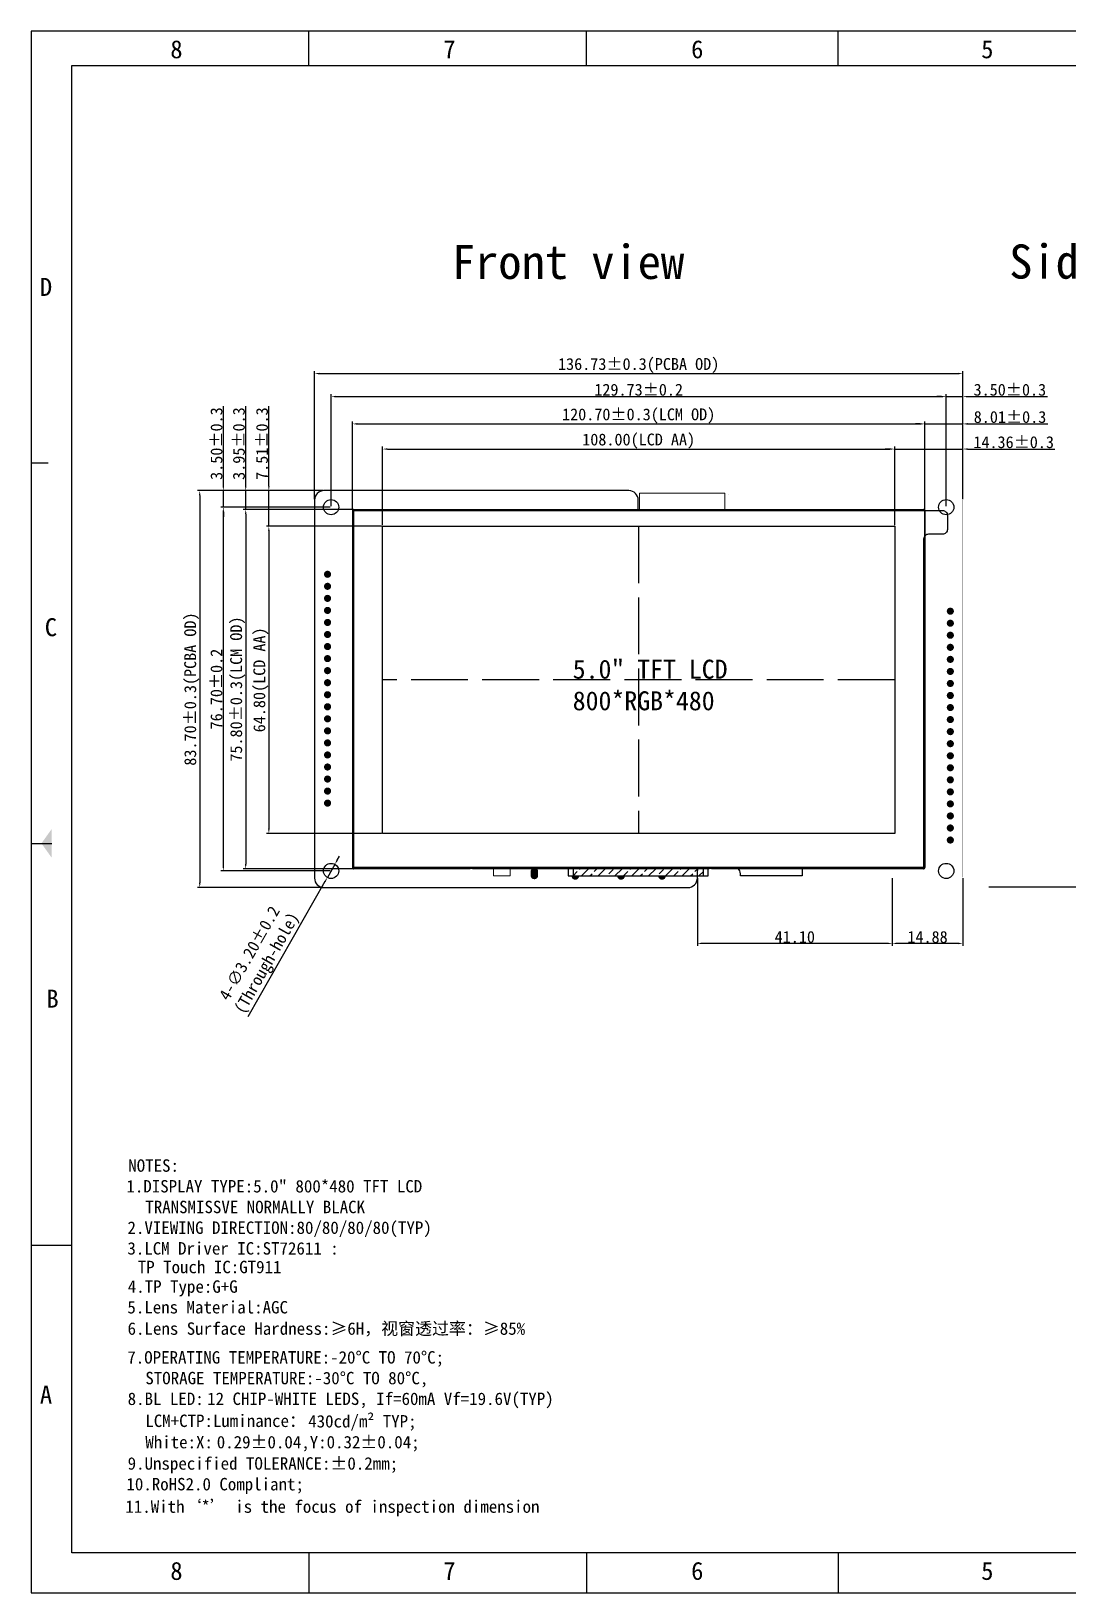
# Model space of a CAD drawing. Header units: millimetres. Extents: x 6806 to 7269, y 2421 to 2787.
# Drawn here: x 6806.3 to 7024.8, y 2421.4 to 2750.7 of the extents above; entities that cross this region are included whole.
import ezdxf
from ezdxf.enums import TextEntityAlignment as Align

# ---------------------------------------------------------------- set-up
doc = ezdxf.new("R2010")
doc.units = ezdxf.units.MM
doc.header["$LTSCALE"] = 0.1
doc.linetypes.add('ACAD_ISO02W100', pattern=[15, 12, -3])
for name, color, linetype in [('Dim', 3, 'Continuous'), ('FPC', 11, 'Continuous'), ('KEEPOUTLAYER', 6, 'Continuous'), ('LENS', 6, 'Continuous'), ('MULTILAYER', 9, 'Continuous'), ('TopOverlay', 2, 'Continuous'), ('保护膜', 4, 'Continuous')]:
    doc.layers.add(name, color=color, linetype=linetype)
doc.layers.add('标注', color=3, linetype='Continuous', lineweight=13)
doc.styles.add('VIEW 2.5', font='', dxfattribs={"height": 2.5})
doc.styles.add('VIEW 4', font='', dxfattribs={"height": 4})
doc.styles.add('宋体', font='', dxfattribs={"height": 2.5})
doc.styles.get('VIEW 2.5').set_extended_font_data('SimSun')
doc.styles.get('VIEW 4').set_extended_font_data('SimSun')
doc.styles.get('宋体').set_extended_font_data('SimSun')
doc.dimstyles.new('VIEW 2.5', dxfattribs={"dimtxt": 1, "dimasz": 1, "dimexe": 0.5, "dimexo": 0.2, "dimgap": 0.09, "dimtad": 1, "dimzin": 0, "dimdsep": 46, "dimtxsty": 'VIEW 2.5', "dimcen": 0.09, "dimclrd": 256, "dimclre": 256, "dimclrt": 256, "dimadec": 0, "dimazin": 0, "dimtp": 0.01, "dimtm": 0.01, "dimtfac": 0.6, "dimtmove": 0, "dimatfit": 0, "dimfxl": 1, "dimtolj": 1, "dimtzin": 0, "dimarcsym": 0})

# ---------------------------------------------------------------- blocks, each defined once
blk = doc.blocks.new('*D114')
at = {"layer": 'Defpoints', "color": 0, "ltscale": 100, "transparency": 16777216}
for p in [(7002.71, 2678.46), (6865.99, 2651.78), (7002.71, 2651.78)]:
    blk.add_point(p, dxfattribs=at)
at = {"layer": 'FPC', "lineweight": -2, "ltscale": 100, "transparency": 16777216}
for p, q in [((6865.99, 2651.98), (6865.99, 2678.96)), ((6866.99, 2678.46), (7001.71, 2678.46)), ((7002.71, 2651.98), (7002.71, 2678.96))]:
    blk.add_line(p, q, dxfattribs=at)
at = {"layer": 'FPC', "ltscale": 100, "transparency": 16777216}
for points in [[(6866.99, 2678.63), (6866.99, 2678.3), (6865.99, 2678.46)], [(7001.71, 2678.63), (7001.71, 2678.3), (7002.71, 2678.46)]]:
    blk.add_solid(points, dxfattribs=at)
at = {"layer": 'FPC', "ltscale": 100, "transparency": 16777216, "insert": (6934.35, 2680.15), "char_height": 2.5, "attachment_point": 5, "style": 'VIEW 2.5'}
blk.add_mtext('\\A1;136.73%%p0.3(PCBA OD)', dxfattribs=at)
blk = doc.blocks.new('*D115')
at = {"layer": 'Defpoints', "color": 0, "ltscale": 100}
for p in [(6867.99, 2653.78), (6841.79, 2570.08), (6867.99, 2570.08)]:
    blk.add_point(p, dxfattribs=at)
at = {"layer": 'FPC', "lineweight": -2, "ltscale": 100}
for p, q in [((6867.79, 2653.78), (6841.29, 2653.78)), ((6841.79, 2652.78), (6841.79, 2571.08)), ((6867.79, 2570.08), (6841.29, 2570.08))]:
    blk.add_line(p, q, dxfattribs=at)
at = {"layer": 'FPC', "ltscale": 100}
for points in [[(6841.62, 2652.78), (6841.95, 2652.78), (6841.79, 2653.78)], [(6841.62, 2571.08), (6841.95, 2571.08), (6841.79, 2570.08)]]:
    blk.add_solid(points, dxfattribs=at)
at = {"layer": 'FPC', "ltscale": 100, "insert": (6840.11, 2611.93), "char_height": 2.5, "attachment_point": 5, "rotation": 90, "style": 'VIEW 2.5'}
blk.add_mtext('\\A1;83.70%%p0.3(PCBA OD)', dxfattribs=at)
blk = doc.blocks.new('*D116')
at = {"layer": 'Defpoints', "color": 0, "ltscale": 100, "transparency": 16777216}
for p in [(6999.21, 2673.6), (6869.49, 2650.28), (6999.21, 2650.28)]:
    blk.add_point(p, dxfattribs=at)
at = {"layer": 'FPC', "lineweight": -2, "ltscale": 100, "transparency": 16777216}
for p, q in [((6869.49, 2650.48), (6869.49, 2674.1)), ((6999.21, 2650.48), (6999.21, 2674.1)), ((6870.49, 2673.6), (6998.21, 2673.6))]:
    blk.add_line(p, q, dxfattribs=at)
at = {"layer": 'FPC', "ltscale": 100, "transparency": 16777216}
for points in [[(6870.49, 2673.77), (6870.49, 2673.43), (6869.49, 2673.6)], [(6998.21, 2673.77), (6998.21, 2673.43), (6999.21, 2673.6)]]:
    blk.add_solid(points, dxfattribs=at)
at = {"layer": 'FPC', "ltscale": 100, "transparency": 16777216, "insert": (6934.35, 2675.04), "char_height": 2.5, "attachment_point": 5, "style": 'VIEW 2.5'}
blk.add_mtext('\\A1;129.73%%P0.2', dxfattribs=at)
blk = doc.blocks.new('*D117')
at = {"layer": 'Defpoints', "color": 0, "ltscale": 100, "transparency": 16777216}
for p in [(6869.49, 2650.28), (6846.76, 2573.58), (6869.49, 2573.58)]:
    blk.add_point(p, dxfattribs=at)
at = {"layer": 'FPC', "lineweight": -2, "ltscale": 100, "transparency": 16777216}
for p, q in [((6869.29, 2650.28), (6846.26, 2650.28)), ((6846.76, 2649.28), (6846.76, 2574.58)), ((6869.29, 2573.58), (6846.26, 2573.58))]:
    blk.add_line(p, q, dxfattribs=at)
at = {"layer": 'FPC', "ltscale": 100, "transparency": 16777216}
for points in [[(6846.6, 2649.28), (6846.93, 2649.28), (6846.76, 2650.28)], [(6846.6, 2574.58), (6846.93, 2574.58), (6846.76, 2573.58)]]:
    blk.add_solid(points, dxfattribs=at)
at = {"layer": 'FPC', "ltscale": 100, "transparency": 16777216, "insert": (6845.32, 2611.93), "char_height": 2.5, "attachment_point": 5, "rotation": 90, "style": 'VIEW 2.5'}
blk.add_mtext('\\A1;76.70%%P0.2', dxfattribs=at)
blk = doc.blocks.new('*D107')
at = {"layer": 'Defpoints', "color": 0, "ltscale": 100, "transparency": 16777216}
for p in [(6846.77, 2653.78), (6867.99, 2653.78), (6869.49, 2650.28)]:
    blk.add_point(p, dxfattribs=at)
at = {"layer": 'FPC', "lineweight": -2, "ltscale": 100, "transparency": 16777216}
for p, q in [((6846.77, 2654.78), (6846.77, 2671.62)), ((6867.79, 2653.78), (6846.27, 2653.78)), ((6846.77, 2650.28), (6846.77, 2653.78)), ((6869.29, 2650.28), (6846.27, 2650.28)), ((6846.77, 2649.28), (6846.77, 2648.28))]:
    blk.add_line(p, q, dxfattribs=at)
at = {"layer": 'FPC', "ltscale": 100, "transparency": 16777216}
for points in [[(6846.6, 2654.78), (6846.93, 2654.78), (6846.77, 2653.78)], [(6846.6, 2649.28), (6846.93, 2649.28), (6846.77, 2650.28)]]:
    blk.add_solid(points, dxfattribs=at)
at = {"layer": 'FPC', "ltscale": 100, "transparency": 16777216, "insert": (6845.33, 2663.7), "char_height": 2.5, "attachment_point": 5, "rotation": 90, "style": 'VIEW 2.5'}
blk.add_mtext('\\A1;3.50%%p0.3', dxfattribs=at)
blk = doc.blocks.new('*D118')
at = {"layer": 'Defpoints', "color": 0, "ltscale": 100, "transparency": 16777216}
for p in [(6994.7, 2667.85), (6874, 2649.54), (6994.7, 2649.54)]:
    blk.add_point(p, dxfattribs=at)
at = {"layer": 'FPC', "lineweight": -2, "ltscale": 100, "transparency": 16777216}
for p, q in [((6874, 2649.74), (6874, 2668.35)), ((6875, 2667.85), (6993.7, 2667.85)), ((6994.7, 2649.74), (6994.7, 2668.35))]:
    blk.add_line(p, q, dxfattribs=at)
at = {"layer": 'FPC', "ltscale": 100, "transparency": 16777216}
for points in [[(6875, 2668.02), (6875, 2667.68), (6874, 2667.85)], [(6993.7, 2668.02), (6993.7, 2667.68), (6994.7, 2667.85)]]:
    blk.add_solid(points, dxfattribs=at)
at = {"layer": 'FPC', "ltscale": 100, "transparency": 16777216, "insert": (6934.35, 2669.53), "char_height": 2.5, "attachment_point": 5, "style": 'VIEW 2.5'}
blk.add_mtext('\\A1;120.70%%p0.3(LCM OD)', dxfattribs=at)
blk = doc.blocks.new('*D119')
at = {"layer": 'Defpoints', "color": 0, "ltscale": 100, "transparency": 16777216}
for p in [(6874.3, 2649.83), (6851.48, 2574.03), (6874.3, 2574.03)]:
    blk.add_point(p, dxfattribs=at)
at = {"layer": 'FPC', "lineweight": -2, "ltscale": 100, "transparency": 16777216}
for p, q in [((6874.1, 2649.83), (6850.98, 2649.83)), ((6851.48, 2648.83), (6851.48, 2575.03)), ((6874.1, 2574.03), (6850.98, 2574.03))]:
    blk.add_line(p, q, dxfattribs=at)
at = {"layer": 'FPC', "ltscale": 100, "transparency": 16777216}
for points in [[(6851.32, 2648.83), (6851.65, 2648.83), (6851.48, 2649.83)], [(6851.32, 2575.03), (6851.65, 2575.03), (6851.48, 2574.03)]]:
    blk.add_solid(points, dxfattribs=at)
at = {"layer": 'FPC', "ltscale": 100, "transparency": 16777216, "insert": (6849.8, 2611.93), "char_height": 2.5, "attachment_point": 5, "rotation": 90, "style": 'VIEW 2.5'}
blk.add_mtext('\\A1;75.80%%p0.3(LCM OD)', dxfattribs=at)
blk = doc.blocks.new('*D108')
at = {"layer": 'Defpoints', "color": 0, "ltscale": 100, "transparency": 16777216}
for p in [(6851.48, 2653.78), (6867.99, 2653.78), (6874.3, 2649.83)]:
    blk.add_point(p, dxfattribs=at)
at = {"layer": 'FPC', "lineweight": -2, "ltscale": 100, "transparency": 16777216}
for p, q in [((6851.48, 2654.78), (6851.48, 2671.62)), ((6867.79, 2653.78), (6850.98, 2653.78)), ((6851.48, 2649.83), (6851.48, 2653.78)), ((6874.1, 2649.83), (6850.98, 2649.83)), ((6851.48, 2648.83), (6851.48, 2647.83))]:
    blk.add_line(p, q, dxfattribs=at)
at = {"layer": 'FPC', "ltscale": 100, "transparency": 16777216}
for points in [[(6851.32, 2654.78), (6851.65, 2654.78), (6851.48, 2653.78)], [(6851.32, 2648.83), (6851.65, 2648.83), (6851.48, 2649.83)]]:
    blk.add_solid(points, dxfattribs=at)
at = {"layer": 'FPC', "ltscale": 100, "transparency": 16777216, "insert": (6850.05, 2663.7), "char_height": 2.5, "attachment_point": 5, "rotation": 90, "style": 'VIEW 2.5'}
blk.add_mtext('\\A1;3.95%%p0.3', dxfattribs=at)
blk = doc.blocks.new('*D120')
at = {"layer": 'Defpoints', "color": 0, "ltscale": 100, "transparency": 16777216}
for p in [(6988.35, 2662.55), (6880.35, 2646.27), (6988.35, 2646.27)]:
    blk.add_point(p, dxfattribs=at)
at = {"layer": 'FPC', "lineweight": -2, "ltscale": 100, "transparency": 16777216}
for p, q in [((6880.35, 2646.47), (6880.35, 2663.05)), ((6881.35, 2662.55), (6987.35, 2662.55)), ((6988.35, 2646.47), (6988.35, 2663.05))]:
    blk.add_line(p, q, dxfattribs=at)
at = {"layer": 'FPC', "ltscale": 100, "transparency": 16777216}
for points in [[(6881.35, 2662.71), (6881.35, 2662.38), (6880.35, 2662.55)], [(6987.35, 2662.71), (6987.35, 2662.38), (6988.35, 2662.55)]]:
    blk.add_solid(points, dxfattribs=at)
at = {"layer": 'FPC', "ltscale": 100, "transparency": 16777216, "insert": (6934.35, 2664.23), "char_height": 2.5, "attachment_point": 5, "style": 'VIEW 2.5'}
blk.add_mtext('\\A1;108.00(LCD AA)', dxfattribs=at)
blk = doc.blocks.new('*D121')
at = {"layer": 'Defpoints', "color": 0, "ltscale": 100, "transparency": 16777216}
for p in [(6880.35, 2646.27), (6856.36, 2581.47), (6880.35, 2581.47)]:
    blk.add_point(p, dxfattribs=at)
at = {"layer": 'FPC', "lineweight": -2, "ltscale": 100, "transparency": 16777216}
for p, q in [((6880.15, 2646.27), (6855.86, 2646.27)), ((6856.36, 2645.27), (6856.36, 2582.47)), ((6880.15, 2581.47), (6855.86, 2581.47))]:
    blk.add_line(p, q, dxfattribs=at)
at = {"layer": 'FPC', "ltscale": 100, "transparency": 16777216}
for points in [[(6856.2, 2645.27), (6856.53, 2645.27), (6856.36, 2646.27)], [(6856.2, 2582.47), (6856.53, 2582.47), (6856.36, 2581.47)]]:
    blk.add_solid(points, dxfattribs=at)
at = {"layer": 'FPC', "ltscale": 100, "transparency": 16777216, "insert": (6854.68, 2613.87), "char_height": 2.5, "attachment_point": 5, "rotation": 90, "style": 'VIEW 2.5'}
blk.add_mtext('\\A1;64.80(LCD AA)', dxfattribs=at)
blk = doc.blocks.new('*D109')
at = {"layer": 'Defpoints', "color": 0, "ltscale": 100, "transparency": 16777216}
for p in [(6856.36, 2653.78), (6867.99, 2653.78), (6880.35, 2646.27)]:
    blk.add_point(p, dxfattribs=at)
at = {"layer": 'FPC', "lineweight": -2, "ltscale": 100, "transparency": 16777216}
for p, q in [((6856.36, 2654.78), (6856.36, 2671.6)), ((6867.79, 2653.78), (6855.86, 2653.78)), ((6856.36, 2646.27), (6856.36, 2653.78)), ((6880.15, 2646.27), (6855.86, 2646.27)), ((6856.36, 2645.27), (6856.36, 2644.27))]:
    blk.add_line(p, q, dxfattribs=at)
at = {"layer": 'FPC', "ltscale": 100, "transparency": 16777216}
for points in [[(6856.2, 2654.78), (6856.53, 2654.78), (6856.36, 2653.78)], [(6856.2, 2645.27), (6856.53, 2645.27), (6856.36, 2646.27)]]:
    blk.add_solid(points, dxfattribs=at)
at = {"layer": 'FPC', "ltscale": 100, "transparency": 16777216, "insert": (6854.93, 2663.69), "char_height": 2.5, "attachment_point": 5, "rotation": 90, "style": 'VIEW 2.5'}
blk.add_mtext('\\A1;7.51%%p0.3', dxfattribs=at)
blk = doc.blocks.new('*D122')
at = {"layer": 'Defpoints', "color": 0, "ltscale": 100, "transparency": 16777216}
for p in [(7002.71, 2667.85), (7002.71, 2651.78), (6994.7, 2649.53)]:
    blk.add_point(p, dxfattribs=at)
at = {"layer": 'FPC', "lineweight": -2, "ltscale": 100, "transparency": 16777216}
for p, q in [((6993.7, 2667.85), (6992.7, 2667.85)), ((6994.7, 2649.73), (6994.7, 2668.35)), ((6994.7, 2667.85), (7002.71, 2667.85)), ((7002.71, 2651.98), (7002.71, 2668.35)), ((7003.71, 2667.85), (7020.61, 2667.85))]:
    blk.add_line(p, q, dxfattribs=at)
at = {"layer": 'FPC', "ltscale": 100, "transparency": 16777216}
for points in [[(6993.7, 2668.02), (6993.7, 2667.68), (6994.7, 2667.85)], [(7003.71, 2668.02), (7003.71, 2667.68), (7002.71, 2667.85)]]:
    blk.add_solid(points, dxfattribs=at)
at = {"layer": 'FPC', "ltscale": 100, "transparency": 16777216, "insert": (7012.66, 2669.29), "char_height": 2.5, "attachment_point": 5, "style": 'VIEW 2.5'}
blk.add_mtext('\\A1;8.01%%p0.3', dxfattribs=at)
blk = doc.blocks.new('*D110')
at = {"layer": 'Defpoints', "color": 0, "ltscale": 100, "transparency": 16777216}
for p in [(7002.71, 2662.55), (7002.71, 2651.78), (6988.35, 2646.27)]:
    blk.add_point(p, dxfattribs=at)
at = {"layer": 'FPC', "lineweight": -2, "ltscale": 100, "transparency": 16777216}
for p, q in [((6987.35, 2662.55), (6986.35, 2662.55)), ((6988.35, 2646.47), (6988.35, 2663.05)), ((6988.35, 2662.55), (7002.71, 2662.55)), ((7002.71, 2651.98), (7002.71, 2663.05)), ((7003.71, 2662.55), (7022.14, 2662.55))]:
    blk.add_line(p, q, dxfattribs=at)
at = {"layer": 'FPC', "ltscale": 100, "transparency": 16777216}
for points in [[(6987.35, 2662.71), (6987.35, 2662.38), (6988.35, 2662.55)], [(7003.71, 2662.71), (7003.71, 2662.38), (7002.71, 2662.55)]]:
    blk.add_solid(points, dxfattribs=at)
at = {"layer": 'FPC', "ltscale": 100, "transparency": 16777216, "insert": (7013.43, 2663.98), "char_height": 2.5, "attachment_point": 5, "style": 'VIEW 2.5'}
blk.add_mtext('\\A1;14.36%%p0.3', dxfattribs=at)
blk = doc.blocks.new('*D123')
at = {"layer": 'Defpoints', "color": 0, "ltscale": 100}
for p in [(6868.7, 2572.19), (6870.28, 2574.97)]:
    blk.add_point(p, dxfattribs=at)
at = {"layer": 'FPC', "lineweight": -2, "ltscale": 100}
for p, q in [((6870.78, 2575.84), (6871.27, 2576.7)), ((6870.28, 2574.97), (6868.7, 2572.19)), ((6868.2, 2571.32), (6851.96, 2542.8))]:
    blk.add_line(p, q, dxfattribs=at)
at = {"layer": 'FPC', "ltscale": 100}
for points in [[(6870.63, 2575.92), (6870.92, 2575.75), (6870.28, 2574.97)], [(6868.06, 2571.4), (6868.35, 2571.23), (6868.7, 2572.19)]]:
    blk.add_solid(points, dxfattribs=at)
at = {"layer": 'FPC', "ltscale": 100, "insert": (6854.41, 2555.02), "char_height": 2.5, "attachment_point": 5, "rotation": 60.3278, "style": 'VIEW 2.5'}
blk.add_mtext('\\A1;4-∅3.20%%p0.2\\P(Through-hole)', dxfattribs=at)
blk = doc.blocks.new('*D124')
at = {"layer": 'Defpoints', "color": 0, "ltscale": 100, "transparency": 16777216}
for p in [(6987.83, 2572.26), (7002.71, 2572.26), (6987.83, 2558.3)]:
    blk.add_point(p, dxfattribs=at)
at = {"layer": 'FPC', "lineweight": -2, "ltscale": 100, "transparency": 16777216}
for p, q in [((6987.83, 2572.06), (6987.83, 2557.8)), ((7002.71, 2572.06), (7002.71, 2557.8)), ((7001.71, 2558.3), (6988.83, 2558.3))]:
    blk.add_line(p, q, dxfattribs=at)
at = {"layer": 'FPC', "ltscale": 100, "transparency": 16777216}
for points in [[(6988.83, 2558.46), (6988.83, 2558.13), (6987.83, 2558.3)], [(7001.71, 2558.46), (7001.71, 2558.13), (7002.71, 2558.3)]]:
    blk.add_solid(points, dxfattribs=at)
at = {"layer": 'FPC', "ltscale": 100, "transparency": 16777216, "insert": (6995.27, 2559.64), "char_height": 2.5, "attachment_point": 5, "style": 'VIEW 2.5'}
blk.add_mtext('\\A1;14.88', dxfattribs=at)
blk = doc.blocks.new('*D125')
at = {"layer": 'Defpoints', "color": 0, "ltscale": 100}
for p in [(6946.73, 2572.26), (6987.83, 2572.26), (6946.73, 2558.3)]:
    blk.add_point(p, dxfattribs=at)
at = {"layer": 'FPC', "lineweight": -2, "ltscale": 100}
for p, q in [((6946.73, 2572.06), (6946.73, 2557.8)), ((6987.83, 2572.06), (6987.83, 2557.8)), ((6986.83, 2558.3), (6947.73, 2558.3))]:
    blk.add_line(p, q, dxfattribs=at)
at = {"layer": 'FPC', "ltscale": 100}
for points in [[(6947.73, 2558.46), (6947.73, 2558.13), (6946.73, 2558.3)], [(6986.83, 2558.46), (6986.83, 2558.13), (6987.83, 2558.3)]]:
    blk.add_solid(points, dxfattribs=at)
at = {"layer": 'FPC', "ltscale": 100, "insert": (6967.28, 2559.64), "char_height": 2.5, "attachment_point": 5, "style": 'VIEW 2.5'}
blk.add_mtext('\\A1;41.10', dxfattribs=at)
blk = doc.blocks.new('*D111')
at = {"layer": 'Defpoints', "color": 0, "ltscale": 100, "transparency": 16777216}
for p in [(7002.71, 2673.6), (7002.71, 2651.78), (6999.21, 2650.28)]:
    blk.add_point(p, dxfattribs=at)
at = {"layer": 'FPC', "lineweight": -2, "ltscale": 100, "transparency": 16777216}
for p, q in [((6999.21, 2650.48), (6999.21, 2674.1)), ((7002.71, 2651.98), (7002.71, 2674.1)), ((6998.21, 2673.6), (6997.21, 2673.6)), ((6999.21, 2673.6), (7002.71, 2673.6)), ((7003.71, 2673.6), (7020.55, 2673.6))]:
    blk.add_line(p, q, dxfattribs=at)
at = {"layer": 'FPC', "ltscale": 100, "transparency": 16777216}
for points in [[(6998.21, 2673.77), (6998.21, 2673.43), (6999.21, 2673.6)], [(7003.71, 2673.77), (7003.71, 2673.43), (7002.71, 2673.6)]]:
    blk.add_solid(points, dxfattribs=at)
at = {"layer": 'FPC', "ltscale": 100, "transparency": 16777216, "insert": (7012.63, 2675.04), "char_height": 2.5, "attachment_point": 5, "style": 'VIEW 2.5'}
blk.add_mtext('\\A1;3.50%%p0.3', dxfattribs=at)
blk = doc.blocks.new('*D137')
at = {"layer": 'Defpoints', "color": 0, "ltscale": 100}
for p in [(7070.9, 2580.09), (7008.01, 2570.26), (7061.39, 2570.26)]:
    blk.add_point(p, dxfattribs=at)
at = {"layer": 'FPC', "lineweight": -2, "ltscale": 100}
for p, q in [((7070.7, 2580.09), (7060.89, 2580.09)), ((7061.39, 2579.09), (7061.39, 2571.26)), ((7008.21, 2570.26), (7061.89, 2570.26))]:
    blk.add_line(p, q, dxfattribs=at)
at = {"layer": 'FPC', "ltscale": 100}
for points in [[(7061.23, 2579.09), (7061.56, 2579.09), (7061.39, 2580.09)], [(7061.23, 2571.26), (7061.56, 2571.26), (7061.39, 2570.26)]]:
    blk.add_solid(points, dxfattribs=at)
at = {"layer": 'FPC', "ltscale": 100, "insert": (7060.05, 2575.18), "char_height": 2.5, "attachment_point": 5, "rotation": 90, "style": 'VIEW 2.5'}
blk.add_mtext('\\A1;9.84', dxfattribs=at)

msp = doc.modelspace()

# ---------------------------------------------------------------- hatches: boundary and pattern name
h = msp.add_hatch()
h.set_pattern_fill('ANSI33', color=6, scale=0.3943, style=0)
h.set_pattern_definition([(45, (626.1104, 1325.7048), (-1.7704575, 1.7704575), []), (45, (627.8809, 1325.7048), (-1.7704575, 1.7704575), [1.2519025, -0.62595125])])
edge = h.paths.add_edge_path()
edge.add_line((6920.507, 2572.528), (6948.021, 2572.528))
edge.add_line((6948.021, 2572.528), (6948.021, 2573.77))
edge.add_arc((6947.021, 2573.77), 1, 0, 14.94439)
edge.add_line((6947.987, 2574.028), (6920.541, 2574.028))
edge.add_arc((6921.507, 2573.77), 1, 165.05561, 180)
edge.add_line((6920.507, 2573.77), (6920.507, 2572.528))

# ---------------------------------------------------------------- linework, layer by layer
at = {"color": 0}
for p, q in [((6806.253, 2750.658), (6806.253, 2421.357)), ((7269.188, 2750.658), (6806.253, 2750.658)), ((6864.804, 2743.461), (6864.804, 2750.658)), ((6923.354, 2743.461), (6923.354, 2750.658)), ((6976.435, 2743.461), (6976.435, 2750.658)), ((6806.253, 2659.656), (6809.79, 2659.656)), ((6806.253, 2579.394), (6808.408, 2579.394)), ((6807.695, 2579.394), (6810.577, 2579.394)), ((6806.253, 2494.668), (6814.842, 2494.668)), ((6864.804, 2429.772), (6864.804, 2421.357)), ((6923.354, 2429.772), (6923.354, 2421.357)), ((6976.435, 2429.772), (6976.435, 2421.357)), ((6806.253, 2421.357), (7269.188, 2421.357))]:
    msp.add_line(p, q, dxfattribs=at)
at = {"color": 1, "linetype": 'ACAD_ISO02W100', "ltscale": 10}
for p, q in [((6934.351, 2646.268), (6934.351, 2581.468)), ((6988.351, 2613.868), (6880.351, 2613.868))]:
    msp.add_line(p, q, dxfattribs=at)
at = {"color": 0, "lineweight": -2}
msp.add_line((7260.323, 2429.772), (6974.006, 2429.772), dxfattribs=at)
at = {"color": 0}
msp.add_lwpolyline([(6814.842, 2743.461), (7260.323, 2743.461), (7260.323, 2429.772), (6814.842, 2429.772)], close=True, dxfattribs=at)
at = {"color": 2, "linetype": 'Continuous'}
for points in [[(6874.301, 2649.828, 0.4142136), (6874.001, 2649.528)], [(6994.701, 2649.528, 0.4142136), (6994.401, 2649.828)], [(6874.001, 2574.328, 0.4142136), (6874.301, 2574.028)], [(6994.401, 2574.028, 0.4142136), (6994.701, 2574.328)]]:
    msp.add_lwpolyline(points, format="xyb", dxfattribs=at)
for points in [[(6874.001, 2649.528), (6874.001, 2574.328)], [(6874.301, 2649.828), (6994.401, 2649.828)], [(6994.701, 2649.528), (6994.701, 2574.328)], [(6898.811, 2574.028), (6874.301, 2574.028)], [(6898.811, 2574.078), (6898.811, 2574.028)], [(6899.311, 2574.078), (6899.311, 2574.028)], [(6949.186, 2574.028), (6899.311, 2574.028)], [(6949.186, 2574.078), (6949.186, 2574.028)], [(6949.686, 2574.078), (6949.686, 2574.028)], [(6994.401, 2574.028), (6949.686, 2574.028)]]:
    msp.add_lwpolyline(points, dxfattribs=at)
at = {"color": 6}
for points in [[(6920.541, 2574.028, 0.0652998), (6920.507, 2573.77), (6920.507, 2572.528)], [(6948.021, 2572.528), (6948.021, 2573.77, 0.0652998), (6947.987, 2574.028)]]:
    msp.add_lwpolyline(points, format="xyb", dxfattribs=at)
at = {"color": 0}
msp.add_solid([(6810.577, 2576.354), (6810.577, 2582.433), (6808.408, 2579.394)], dxfattribs=at)
at = {"layer": 'Dim', "color": 1, "ltscale": 100}
msp.add_lwpolyline([(6880.351, 2581.468), (6880.351, 2646.268), (6988.351, 2646.268), (6988.351, 2581.468)], close=True, dxfattribs=at)
at = {"layer": 'FPC', "ltscale": 100}
msp.add_lwpolyline([(6919.507, 2574.028), (6919.507, 2572.528), (6949.021, 2572.528), (6949.021, 2574.028)], dxfattribs=at)
at = {"layer": 'FPC'}
msp.add_lwpolyline([(6969.01, 2574.078, 0.1606781), (6968.814, 2573.483), (6968.814, 2572.528), (6955.814, 2572.528), (6955.814, 2572.983, 0.2074832), (6955.339, 2574.078)], format="xyb", dxfattribs=at)
at = {"layer": 'KEEPOUTLAYER'}
for p, q in [((6865.988, 2651.78), (6865.988, 2572.076)), ((6932.263, 2653.78), (6867.988, 2653.78)), ((6934.263, 2649.828), (6934.263, 2651.78)), ((6946.731, 2572.094), (6946.731, 2573.65)), ((6867.988, 2570.076), (6944.731, 2570.076))]:
    msp.add_line(p, q, dxfattribs=at)
at = {"layer": 'KEEPOUTLAYER', "const_width": 0.00127}
msp.add_lwpolyline([(6987.791, 2574.028, -0.0498706), (6987.831, 2573.632), (6987.831, 2572.258, 0.4142136), (6989.831, 2570.258), (7000.713, 2570.258, 0.4142134), (7002.713, 2572.258), (7002.713, 2651.78, 0.4142136), (7000.713, 2653.78), (6954.955, 2653.78, 0.4142136), (6952.955, 2651.78), (6952.955, 2649.828)], format="xyb", dxfattribs=at)
at = {"layer": 'KEEPOUTLAYER', "const_width": 0.000635}
for points in [[(6997.614, 2573.576, -1), (6997.613, 2573.576, -1)], [(7000.814, 2573.576, -1), (7000.813, 2573.576, -1)]]:
    msp.add_lwpolyline(points, format="xyb", close=True, dxfattribs=at)
at = {"layer": 'KEEPOUTLAYER'}
for centre in [(6869.488, 2650.28), (6999.213, 2650.28), (6869.488, 2573.576), (6999.213, 2573.576)]:
    msp.add_circle(centre, 1.6, dxfattribs=at)
for centre, start, end in [((6867.988, 2651.78), 90, 180), ((6932.263, 2651.78), 0, 90), ((6867.988, 2572.076), 180, 270), ((6944.731, 2572.076), 270, 0), ((6948.731, 2573.65), 168.57997, 180)]:
    msp.add_arc(centre, 2, start, end, dxfattribs=at)
at = {"layer": 'LENS', "color": 6}
msp.add_lwpolyline([(6874.451, 2649.778), (6994.251, 2649.778, -0.4142136), (6994.651, 2649.378), (6994.651, 2574.478, -0.4142136), (6994.251, 2574.078), (6874.451, 2574.078, -0.4142136), (6874.051, 2574.478), (6874.051, 2649.378, -0.4142136)], format="xyb", close=True, dxfattribs=at)
at = {"layer": 'MULTILAYER'}
for points, const_width in [([(6868.741, 2636.512, -1), (6868.741, 2635.762, -1)], 0.75), ([(6868.741, 2633.972, -1), (6868.741, 2633.222, -1)], 0.75), ([(6868.741, 2631.432, -1), (6868.741, 2630.682, -1)], 0.75), ([(6868.741, 2628.892, -1), (6868.741, 2628.142, -1)], 0.75), ([(7000.078, 2628.729, -1), (7000.078, 2627.979, -1)], 0.75), ([(6868.741, 2626.352, -1), (6868.741, 2625.602, -1)], 0.75), ([(7000.078, 2626.189, -1), (7000.078, 2625.439, -1)], 0.75), ([(6868.741, 2623.812, -1), (6868.741, 2623.062, -1)], 0.75), ([(6868.741, 2621.272, -1), (6868.741, 2620.522, -1)], 0.75), ([(7000.078, 2623.649, -1), (7000.078, 2622.899, -1)], 0.75), ([(7000.078, 2621.109, -1), (7000.078, 2620.359, -1)], 0.75), ([(6868.741, 2618.732, -1), (6868.741, 2617.982, -1)], 0.75), ([(7000.078, 2618.569, -1), (7000.078, 2617.819, -1)], 0.75), ([(6868.741, 2616.192, -1), (6868.741, 2615.442, -1)], 0.75), ([(7000.078, 2616.029, -1), (7000.078, 2615.279, -1)], 0.75), ([(6868.741, 2613.652, -1), (6868.741, 2612.902, -1)], 0.75), ([(6868.741, 2611.112, -1), (6868.741, 2610.362, -1)], 0.75), ([(7000.078, 2613.489, -1), (7000.078, 2612.739, -1)], 0.75), ([(6868.741, 2608.572, -1), (6868.741, 2607.822, -1)], 0.75), ([(7000.078, 2610.949, -1), (7000.078, 2610.199, -1)], 0.75), ([(7000.078, 2608.409, -1), (7000.078, 2607.659, -1)], 0.75), ([(6868.741, 2606.032, -1), (6868.741, 2605.282, -1)], 0.75), ([(7000.078, 2605.869, -1), (7000.078, 2605.119, -1)], 0.75), ([(6868.741, 2603.492, -1), (6868.741, 2602.742, -1)], 0.75), ([(7000.078, 2603.329, -1), (7000.078, 2602.579, -1)], 0.75), ([(6868.741, 2600.952, -1), (6868.741, 2600.202, -1)], 0.75), ([(6868.741, 2598.412, -1), (6868.741, 2597.662, -1)], 0.75), ([(7000.078, 2600.789, -1), (7000.078, 2600.039, -1)], 0.75), ([(7000.078, 2598.249, -1), (7000.078, 2597.499, -1)], 0.75), ([(6868.741, 2595.872, -1), (6868.741, 2595.122, -1)], 0.75), ([(7000.078, 2595.709, -1), (7000.078, 2594.959, -1)], 0.75), ([(6868.741, 2593.332, -1), (6868.741, 2592.582, -1)], 0.75), ([(7000.078, 2593.169, -1), (7000.078, 2592.419, -1)], 0.75), ([(6868.741, 2590.792, -1), (6868.741, 2590.042, -1)], 0.75), ([(6868.741, 2588.252, -1), (6868.741, 2587.502, -1)], 0.75), ([(7000.078, 2590.629, -1), (7000.078, 2589.879, -1)], 0.75), ([(7000.078, 2588.089, -1), (7000.078, 2587.339, -1)], 0.75), ([(7000.078, 2585.549, -1), (7000.078, 2584.799, -1)], 0.75), ([(7000.078, 2583.009, -1), (7000.078, 2582.259, -1)], 0.75), ([(7000.078, 2580.469, -1), (7000.078, 2579.719, -1)], 0.75), ([(6912.754, 2573.435, -1), (6911.954, 2573.435, -1)], 0.8), ([(6912.754, 2572.635, -1), (6911.954, 2572.635, -1)], 0.8)]:
    msp.add_lwpolyline(points, format="xyb", close=True, dxfattribs=dict(at, const_width=const_width))
at = {"layer": 'MULTILAYER', "const_width": 1.6}
msp.add_lwpolyline([(6912.354, 2573.435), (6912.354, 2572.635)], dxfattribs=at)
at = {"layer": 'MULTILAYER', "const_width": 0.8}
for points in [[(6921.394, 2572.528, -0.0079503), (6921.394, 2572.515, -1), (6920.594, 2572.515, -0.0079503), (6920.594, 2572.528, -0.0079503)], [(6931.034, 2572.528, -0.0079503), (6931.034, 2572.515, -1), (6930.234, 2572.515, -0.0079503), (6930.234, 2572.528, -0.0079503)], [(6939.674, 2572.528, -0.0079503), (6939.674, 2572.515, -1), (6938.874, 2572.515, -0.0079503), (6938.875, 2572.528, -0.0079503)]]:
    msp.add_lwpolyline(points, format="xyb", dxfattribs=at)
at = {"layer": 'TopOverlay', "const_width": 0.2}
for points in [[(6934.509, 2649.828), (6934.509, 2653.216)], [(6952.509, 2653.217), (6934.509, 2653.216)], [(6952.509, 2649.828), (6952.509, 2653.217)]]:
    msp.add_lwpolyline(points, dxfattribs=at)
at = {"layer": 'TopOverlay', "const_width": 0.0999}
for points in [[(6934.559, 2653.216, -1), (6934.459, 2653.216, -1)], [(6934.559, 2653.216, -1), (6934.459, 2653.216, -1)], [(6952.559, 2653.217, -1), (6952.459, 2653.217, -1)], [(6952.559, 2653.217, -1), (6952.459, 2653.217, -1)]]:
    msp.add_lwpolyline(points, format="xyb", close=True, dxfattribs=at)
at = {"layer": '保护膜', "linetype": 'Continuous'}
msp.add_lwpolyline([(6998.451, 2649.578, -0.4142136), (6999.451, 2648.578), (6999.451, 2645.578, -0.4142136), (6998.451, 2644.578), (6995.451, 2644.578, 0.4142136), (6994.451, 2643.578), (6994.451, 2574.478, -0.4142136), (6994.251, 2574.278), (6874.451, 2574.278, -0.4142136), (6874.251, 2574.478), (6874.251, 2649.378, -0.4142136), (6874.451, 2649.578), (6994.251, 2649.578)], format="xyb", close=True, dxfattribs=at)
at = {"layer": '标注', "color": 15}
msp.add_lwpolyline([(6907.221, 2574.028), (6907.221, 2572.528), (6903.721, 2572.528), (6903.721, 2574.028)], dxfattribs=at)

# ---------------------------------------------------------------- texts
at = {"color": 0, "style": '宋体'}
for s, p in [('8', (6836.88, 2746.859)), ('7', (6894.444, 2746.859)), ('6', (6946.709, 2746.859)), ('5', (7007.876, 2746.859)), ('D', (6809.372, 2696.738)), ('C', (6810.402, 2624.975)), ('B', (6810.745, 2546.644)), ('A', (6809.372, 2463.151)), ('8', (6836.88, 2425.973)), ('7', (6894.444, 2425.973)), ('6', (6946.709, 2425.973)), ('5', (7007.876, 2425.973))]:
    msp.add_text(s, height=3.799, dxfattribs=at).set_placement(p, align=Align.MIDDLE_CENTER)
at = {"color": 3, "style": '宋体'}
for s, height, p in [('NOTES:', 2.62, (6826.719, 2510.14)), ('1.DISPLAY TYPE:5.0" 800*480 TFT LCD', 2.61999, (6826.326, 2505.773)), ('  TRANSMISSVE NORMALLY BLACK', 2.61999, (6826.748, 2501.406)), ('2.VIEWING DIRECTION:80/80/80/80(TYP)', 2.61999, (6826.559, 2497.04)), ('3.LCM Driver IC:ST72611 :', 2.61999, (6826.53, 2492.673)), ('             TP Touch IC:GT911 ', 2.61999, (6805.556, 2488.747)), ('4.TP Type:G+G ', 2.61999, (6826.617, 2484.625)), ('5.Lens Material:AGC', 2.61999, (6826.53, 2480.259)), ('6.Lens Surface Hardness:≥6H，视窗透过率：≥85%%%', 2.61999, (6826.573, 2475.761)), ('7.OPERATING TEMPERATURE:-20°C TO 70°C;', 2.61999, (6826.515, 2469.689)), ('  STORAGE TEMPERATURE:-30°C TO 80°C,', 2.61999, (6826.748, 2465.323)), ('8.BL LED:', 2.62, (6826.588, 2460.956)), ('12 CHIP-WHITE LEDS, If=60mA Vf=19.6V(TYP)', 2.61999, (6843.356, 2460.956)), ('  LCM+CTP:Luminance：', 2.61999, (6826.748, 2456.313)), ('430cd/m² TYP;', 2.61999, (6864.659, 2456.21)), ('  White:X:', 2.62, (6826.748, 2451.815)), ('0.29±0.04,Y:0.32±0.04;', 2.61999, (6845.379, 2451.815)), ('9.Unspecified TOLERANCE:±0.2mm;', 2.61999, (6826.588, 2447.318)), ('10.RoHS2.0 Compliant;', 2.61999, (6826.326, 2442.951)), ('11.With‘*’ is the focus of inspection dimension', 2.61999, (6826.106, 2438.222))]:
    msp.add_text(s, height=height, dxfattribs=at).set_placement(p)
at = {"ltscale": 10, "char_height": 7.2, "width": 66.25581, "attachment_point": 1, "style": 'VIEW 4'}
for s, insert in [('Front view', (6894.963, 2705.611)), ('Side view', (7012.488, 2705.691))]:
    msp.add_mtext(s, dxfattribs=dict(at, insert=insert))
at = {"color": 1, "linetype": 'ACAD_ISO02W100', "ltscale": 10, "insert": (6920.443, 2618.125), "char_height": 4, "width": 59.17333, "attachment_point": 1, "style": 'VIEW 4'}
msp.add_mtext('5.0" TFT LCD\\P800*RGB*480 ', dxfattribs=at)

# ---------------------------------------------------------------- dimensions: what is measured, and where the dimension line sits
at = {"layer": 'FPC', "color": 0, "ltscale": 100}
for base, p1, p2, text, picture, middle in [((7002.7134, 2678.463), (6865.9881, 2651.7801), (7002.7134, 2651.7801), '<>%%p0.3(PCBA OD)', '*D114', (6934.3507, 2680.1451)), ((6999.21341, 2673.60065), (6869.48838, 2650.28014), (6999.21341, 2650.28014), '<>%%P0.2', '*D116', (6934.3509, 2675.03842)), ((7002.713, 2673.601), (6999.213, 2650.28), (7002.713, 2651.78), '<>%%p0.3', '*D111', (7012.632, 2675.038)), ((6994.701, 2667.849), (6874.001, 2649.536), (6994.701, 2649.536), '<>%%p0.3(LCM OD)', '*D118', (6934.351, 2669.531)), ((6988.351, 2662.545), (6880.351, 2646.268), (6988.351, 2646.268), '<>(LCD AA)', '*D120', (6934.351, 2664.227))]:
    dim = msp.add_linear_dim(base=base, p1=p1, p2=p2, text=text, dimstyle='VIEW 2.5', override={"dimfxl": 0.5}, dxfattribs=at)
    dim.commit()
    dim.dimension.update_dxf_attribs({"geometry": picture, "text_midpoint": middle})
for base, p1, p2, text, picture, middle in [((6846.768, 2653.78), (6869.488, 2650.28), (6867.988, 2653.78), '<>%%p0.3', '*D107', (6845.33, 2663.698)), ((6851.484, 2653.78), (6874.295, 2649.828), (6867.988, 2653.78), '<>%%p0.3', '*D108', (6850.047, 2663.698)), ((6841.788, 2570.076), (6867.988, 2653.78), (6867.988, 2570.076), '<>%%p0.3(PCBA OD)', '*D115', (6840.106, 2611.928)), ((6846.762, 2573.576), (6869.488, 2650.28), (6869.488, 2573.576), '<>%%P0.2', '*D117', (6845.324, 2611.928)), ((6851.484, 2574.028), (6874.295, 2649.828), (6874.295, 2574.028), '<>%%p0.3(LCM OD)', '*D119', (6849.802, 2611.928)), ((6856.363, 2581.468), (6880.351, 2646.268), (6880.351, 2581.468), '<>(LCD AA)', '*D121', (6854.681, 2613.868))]:
    dim = msp.add_linear_dim(base=base, p1=p1, p2=p2, angle=90, text=text, dimstyle='VIEW 2.5', override={"dimfxl": 0.5}, dxfattribs=at)
    dim.commit()
    dim.dimension.update_dxf_attribs({"geometry": picture, "text_midpoint": middle})
dim = msp.add_linear_dim(base=(6856.363, 2653.78), p1=(6880.351, 2646.268), p2=(6867.988, 2653.78), angle=90, text='<>%%p0.3', dimstyle='VIEW 2.5', override={"dimfxl": 0.5}, dxfattribs=at)
dim.commit()
dim.dimension.update_dxf_attribs({"geometry": '*D109', "text_midpoint": (6856.363, 2663.691), "dimtype": 160})
for base, p1, picture, middle in [((7002.713, 2667.849), (6994.701, 2649.528), '*D122', (7012.66, 2667.849)), ((7002.713, 2662.545), (6988.351, 2646.268), '*D110', (7013.428, 2662.545))]:
    dim = msp.add_linear_dim(base=base, p1=p1, p2=(7002.713, 2651.78), text='<>%%p0.3', dimstyle='VIEW 2.5', override={"dimfxl": 0.5}, dxfattribs=at)
    dim.commit()
    dim.dimension.update_dxf_attribs({"geometry": picture, "text_midpoint": middle, "dimtype": 160})
dim = msp.add_linear_dim(base=(7061.392, 2570.258), p1=(7070.903, 2580.094), p2=(7008.008, 2570.258), angle=90, dimstyle='VIEW 2.5', override={"dimfxl": 0.5}, dxfattribs=at)
dim.commit()
dim.dimension.update_dxf_attribs({"geometry": '*D137', "text_midpoint": (7060.052, 2575.176)})
dim = msp.add_diameter_dim_2p(p1=(6870.28, 2574.966), p2=(6868.696, 2572.186), text='4-<>%%p0.2\\X(Through-hole)', dimstyle='VIEW 2.5', override={"dimfxl": 0.5}, dxfattribs=at)
dim.commit()
dim.dimension.update_dxf_attribs({"geometry": '*D123', "text_midpoint": (6857.811, 2553.081), "dimtype": 163})
for base, p1, p2, picture, middle in [((6946.731, 2558.296), (6987.831, 2572.258), (6946.731, 2572.258), '*D125', (6967.281, 2559.636)), ((6987.831, 2558.296), (7002.713, 2572.258), (6987.831, 2572.258), '*D124', (6995.272, 2559.636))]:
    dim = msp.add_linear_dim(base=base, p1=p1, p2=p2, dimstyle='VIEW 2.5', override={"dimfxl": 0.5}, dxfattribs=at)
    dim.commit()
    dim.dimension.update_dxf_attribs({"geometry": picture, "text_midpoint": middle})

doc.saveas('drawing.dxf')
